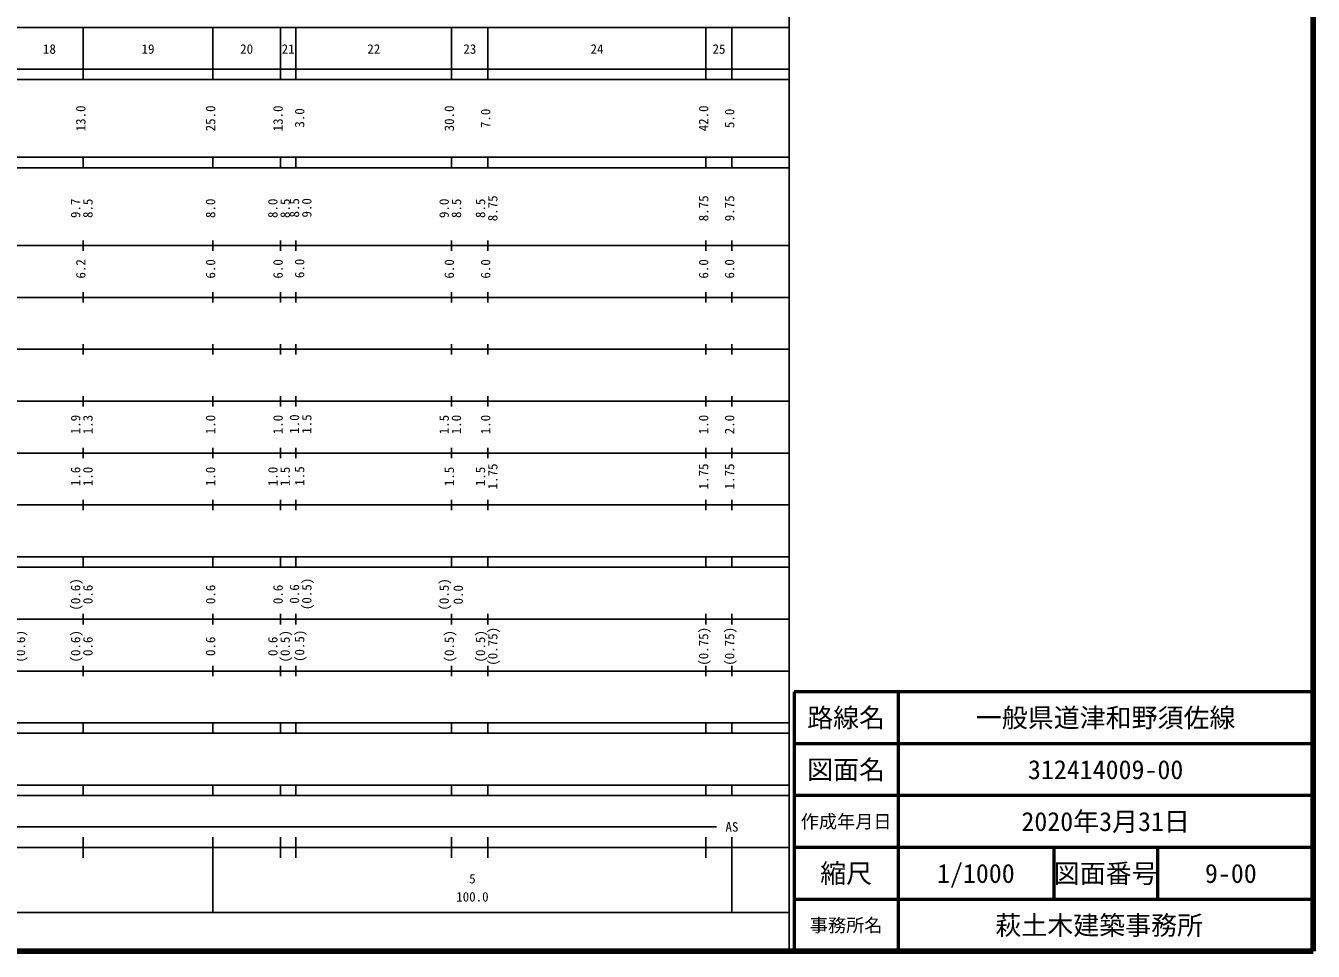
# Model space of a CAD drawing. Units: millimetres on the paper, enlarged 1000 times. Extents: x 40000 to 680000, y 20000 to 380000.
# Drawn here: x 431940 to 680000, y 20000 to 198357 of the extents above; entities that cross this region are included whole.
import ezdxf
from ezdxf.enums import TextEntityAlignment as Align

# ---------------------------------------------------------------- set-up
doc = ezdxf.new("R2010")
doc.units = ezdxf.units.MM
doc.header["$LTSCALE"] = 1000
for name, color, linetype, lineweight in [('M-TTL', 2, 'Continuous', 140), ('M-TTL-BAND', 7, 'Continuous', 25), ('M-TTL-FRAM', 2, 'Continuous', 50), ('M-TTL-LINE', 7, 'Continuous', 50)]:
    doc.layers.add(name, color=color, linetype=linetype, lineweight=lineweight)
doc.layers.add('M-TTL-TXT', color=7, linetype='Continuous')
doc.styles.add('ＭＳ ゴシック', font='')
doc.styles.get('ＭＳ ゴシック').set_extended_font_data('MS Gothic')

msp = doc.modelspace()

# ---------------------------------------------------------------- linework, layer by layer
at = {"layer": 'M-TTL'}
for p, q in [((680000, 20000), (680000, 380000)), ((40000, 20000), (680000, 20000))]:
    msp.add_line(p, q, dxfattribs=at)
at = {"layer": 'M-TTL-BAND'}
for p, q in [((579000, 20000), (579000, 370000)), ((68000, 198000), (579000, 198000)), ((443000, 188000), (443000, 198000)), ((468000, 188000), (468000, 198000)), ((481000, 188000), (481000, 198000)), ((484000, 188000), (484000, 198000)), ((514000, 188000), (514000, 198000)), ((521000, 188000), (521000, 198000)), ((563000, 188000), (563000, 198000)), ((568000, 188000), (568000, 198000)), ((40000, 190000), (579000, 190000)), ((40000, 188000), (579000, 188000)), ((40000, 173000), (579000, 173000)), ((443000, 171000), (443000, 173000)), ((468000, 171000), (468000, 173000)), ((481000, 171000), (481000, 173000)), ((484000, 171000), (484000, 173000)), ((514000, 171000), (514000, 173000)), ((521000, 171000), (521000, 173000)), ((563000, 171000), (563000, 173000)), ((568000, 171000), (568000, 173000)), ((40000, 171000), (579000, 171000)), ((443000, 155000), (443000, 157000)), ((468000, 155000), (468000, 157000)), ((481000, 155000), (481000, 157000)), ((484000, 155000), (484000, 157000)), ((514000, 155000), (514000, 157000)), ((521000, 155000), (521000, 157000)), ((563000, 155000), (563000, 157000)), ((568000, 155000), (568000, 157000)), ((40000, 156000), (579000, 156000)), ((443000, 145000), (443000, 147000)), ((468000, 145000), (468000, 147000)), ((481000, 145000), (481000, 147000)), ((484000, 145000), (484000, 147000)), ((514000, 145000), (514000, 147000)), ((521000, 145000), (521000, 147000)), ((563000, 145000), (563000, 147000)), ((568000, 145000), (568000, 147000)), ((46000, 146000), (579000, 146000)), ((443000, 135000), (443000, 137000)), ((468000, 135000), (468000, 137000)), ((481000, 135000), (481000, 137000)), ((484000, 135000), (484000, 137000)), ((514000, 135000), (514000, 137000)), ((521000, 135000), (521000, 137000)), ((563000, 135000), (563000, 137000)), ((568000, 135000), (568000, 137000)), ((52000, 136000), (579000, 136000)), ((443000, 125000), (443000, 127000)), ((468000, 125000), (468000, 127000)), ((481000, 125000), (481000, 127000)), ((484000, 125000), (484000, 127000)), ((514000, 125000), (514000, 127000)), ((521000, 125000), (521000, 127000)), ((563000, 125000), (563000, 127000)), ((568000, 125000), (568000, 127000)), ((46000, 126000), (579000, 126000)), ((443000, 115000), (443000, 117000)), ((468000, 115000), (468000, 117000)), ((481000, 115000), (481000, 117000)), ((484000, 115000), (484000, 117000)), ((514000, 115000), (514000, 117000)), ((521000, 115000), (521000, 117000)), ((563000, 115000), (563000, 117000)), ((568000, 115000), (568000, 117000)), ((52000, 116000), (579000, 116000)), ((443000, 105000), (443000, 107000)), ((468000, 105000), (468000, 107000)), ((481000, 105000), (481000, 107000)), ((484000, 105000), (484000, 107000)), ((514000, 105000), (514000, 107000)), ((521000, 105000), (521000, 107000)), ((563000, 105000), (563000, 107000)), ((568000, 105000), (568000, 107000)), ((46000, 106000), (579000, 106000)), ((40000, 96000), (579000, 96000)), ((443000, 94000), (443000, 96000)), ((468000, 94000), (468000, 96000)), ((481000, 94000), (481000, 96000)), ((484000, 94000), (484000, 96000)), ((514000, 94000), (514000, 96000)), ((521000, 94000), (521000, 96000)), ((563000, 94000), (563000, 96000)), ((568000, 94000), (568000, 96000)), ((40000, 94000), (579000, 94000)), ((443000, 83000), (443000, 85000)), ((468000, 83000), (468000, 85000)), ((481000, 83000), (481000, 85000)), ((484000, 83000), (484000, 85000)), ((514000, 83000), (514000, 85000)), ((521000, 83000), (521000, 85000)), ((563000, 83000), (563000, 85000)), ((568000, 83000), (568000, 85000)), ((49000, 84000), (579000, 84000)), ((443000, 73000), (443000, 75000)), ((468000, 73000), (468000, 75000)), ((481000, 73000), (481000, 75000)), ((484000, 73000), (484000, 75000)), ((514000, 73000), (514000, 75000)), ((521000, 73000), (521000, 75000)), ((563000, 73000), (563000, 75000)), ((568000, 73000), (568000, 75000)), ((40000, 74000), (579000, 74000)), ((40000, 64000), (579000, 64000)), ((443000, 62000), (443000, 64000)), ((468000, 62000), (468000, 64000)), ((481000, 62000), (481000, 64000)), ((484000, 62000), (484000, 64000)), ((514000, 62000), (514000, 64000)), ((521000, 62000), (521000, 64000)), ((563000, 62000), (563000, 64000)), ((568000, 62000), (568000, 64000)), ((40000, 62000), (579000, 62000)), ((40000, 52000), (579000, 52000)), ((40000, 50000), (579000, 50000)), ((443000, 50000), (443000, 52000)), ((468000, 50000), (468000, 52000)), ((481000, 50000), (481000, 52000)), ((484000, 50000), (484000, 52000)), ((514000, 50000), (514000, 52000)), ((521000, 50000), (521000, 52000)), ((563000, 50000), (563000, 52000)), ((568000, 50000), (568000, 52000)), ((71000, 44000), (565000, 44000)), ((40000, 40000), (579000, 40000)), ((443000, 38000), (443000, 42000)), ((468000, 27500), (468000, 42000)), ((481000, 38000), (481000, 42000)), ((484000, 38000), (484000, 42000)), ((514000, 38000), (514000, 42000)), ((521000, 38000), (521000, 42000)), ((563000, 38000), (563000, 42000)), ((568000, 27500), (568000, 42000)), ((68000, 27500), (579000, 27500))]:
    msp.add_line(p, q, dxfattribs=at)
at = {"layer": 'M-TTL-FRAM'}
for p, q in [((680000, 70000), (580000, 70000)), ((580000, 70000), (580000, 20000))]:
    msp.add_line(p, q, dxfattribs=at)
at = {"layer": 'M-TTL-LINE'}
for p, q in [((600000, 70000), (600000, 20000)), ((680000, 60000), (580000, 60000)), ((680000, 50000), (580000, 50000)), ((680000, 40000), (580000, 40000)), ((630000, 40000), (630000, 30000)), ((650000, 40000), (650000, 30000)), ((680000, 30000), (580000, 30000))]:
    msp.add_line(p, q, dxfattribs=at)

# ---------------------------------------------------------------- texts
at = {"layer": 'M-TTL-BAND', "style": 'ＭＳ ゴシック'}
for s, p in [('18', (436500, 192405)), ('19', (455500, 192405)), ('20', (474500, 192405)), ('21', (482500, 192405)), ('22', (499000, 192405)), ('23', (517500, 192405)), ('24', (542000, 192405)), ('25', (565500, 192405)), ('AS', (568000, 42500)), ('5', (518000, 32523)), ('100.0', (518000, 29033))]:
    msp.add_text(s, height=1833, dxfattribs=at).set_placement(p, align=Align.BOTTOM_CENTER)
for s, p in [('13.0', (444000, 180500)), ('25.0', (469000, 180500)), ('13.0', (482000, 180500)), ('3.0', (486165, 180590)), ('30.0', (515000, 180500)), ('7.0', (522000, 180500)), ('42.0', (564000, 180500)), ('5.0', (569000, 180500)), ('9.7', (443000, 163174)), ('8.5', (445370, 163174)), ('8.0', (469000, 163174)), ('8.0', (481000, 163174)), ('8.5', (483370, 163174)), ('8.5', (485165, 163264)), ('9.0', (487535, 163264)), ('9.0', (514000, 163174)), ('8.5', (516370, 163174)), ('8.5', (521000, 163174)), ('8.75', (523370, 163174)), ('8.75', (564000, 163174)), ('9.75', (569000, 163174)), ('6.2', (444000, 151500)), ('6.0', (469000, 151500)), ('6.0', (482000, 151500)), ('6.0', (486165, 151590)), ('6.0', (515000, 151500)), ('6.0', (522000, 151500)), ('6.0', (564000, 151500)), ('6.0', (569000, 151500)), ('1.9', (443000, 121500)), ('1.3', (445370, 121500)), ('1.0', (469000, 121500)), ('1.0', (482000, 121500)), ('1.0', (485165, 121590)), ('1.5', (487535, 121590)), ('1.5', (514000, 121500)), ('1.0', (516370, 121500)), ('1.0', (522000, 121500)), ('1.0', (564000, 121500)), ('2.0', (569000, 121500)), ('1.6', (443000, 111500)), ('1.0', (445370, 111500)), ('1.0', (469000, 111500)), ('1.0', (481000, 111500)), ('1.5', (483370, 111500)), ('1.5', (486165, 111590)), ('1.5', (515000, 111500)), ('1.5', (521000, 111500)), ('1.75', (523370, 111500)), ('1.75', (564000, 111500)), ('1.75', (569000, 111500)), ('(0.6)', (443000, 88764)), ('0.6', (445370, 88764)), ('0.6', (469000, 88764)), ('0.6', (482000, 88764)), ('0.6', (485165, 88854)), ('(0.5)', (487535, 88854)), ('(0.5)', (514000, 88764)), ('0.0', (516723, 88707)), ('(0.75)', (523370, 78764)), ('(0.75)', (564000, 78764)), ('(0.75)', (569000, 78764)), ('(0.6)', (432370, 78764)), ('(0.6)', (443000, 78764)), ('0.6', (445370, 78764)), ('0.6', (469000, 78764)), ('0.6', (481000, 78764)), ('(0.5)', (483370, 78764)), ('(0.5)', (486165, 78854)), ('(0.5)', (515000, 78764)), ('(0.5)', (521000, 78764))]:
    msp.add_text(s, height=1833, rotation=90, dxfattribs=at).set_placement(p, align=Align.BOTTOM_CENTER)
at = {"layer": 'M-TTL-TXT', "style": 'ＭＳ ゴシック'}
for s, height, p in [('路線名', 3666, (590000, 65000)), ('路線名', 3666, (590000, 65000)), ('一般県道津和野須佐線', 3666, (640000, 65000)), ('図面名', 3666, (590000, 55000)), ('図面名', 3666, (590000, 55000)), ('312414009-00', 3666, (640000, 55000)), ('2020年3月31日', 3666, (640000, 45000)), ('作成年月日', 2566, (590000, 45000)), ('作成年月日', 2566, (590000, 45000)), ('縮尺', 3666, (590000, 35000)), ('縮尺', 3666, (590000, 35000)), ('図面番号', 3666, (640000, 35000)), ('図面番号', 3666, (640000, 35000)), ('1/1000', 3666, (615000, 35000)), ('9-00', 3666, (664125, 35000)), ('萩土木建築事務所 ', 3666, (640000, 25000)), ('事務所名', 2566, (590000, 25000)), ('事務所名', 2566, (590000, 25000))]:
    msp.add_text(s, height=height, dxfattribs=at).set_placement(p, align=Align.MIDDLE_CENTER)

doc.saveas('drawing.dxf')
